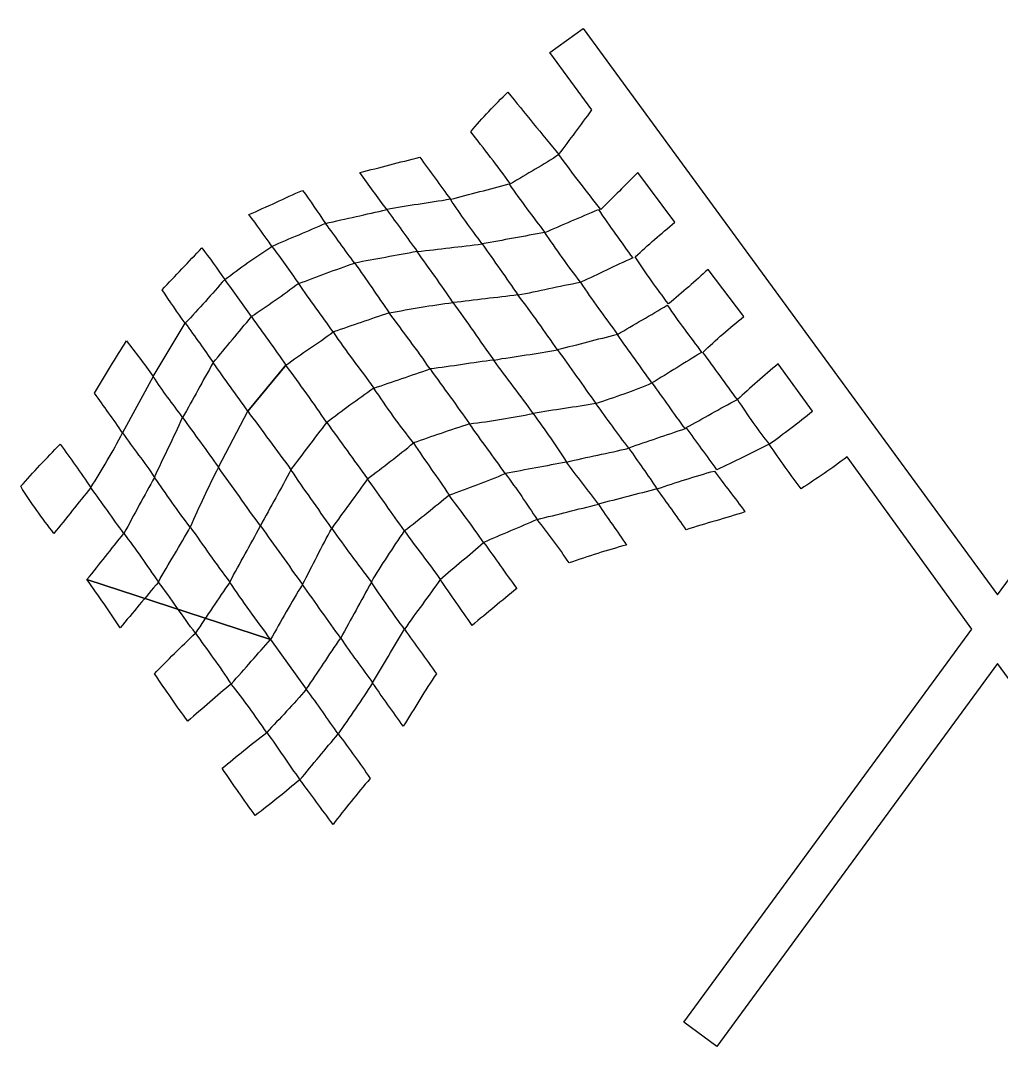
# Model space of a CAD drawing. Header units: centimetres. Extents: x -19.9 to 19.9, y -10.5 to 10.5.
# Drawn here: x -19.85 to 0, y -10.47 to 10.47 of the extents above; entities that cross this region are included whole.
import ezdxf

# ---------------------------------------------------------------- set-up
doc = ezdxf.new("R2010")
doc.units = ezdxf.units.CM
doc.header["$MEASUREMENT"] = 0
doc.layers.add('Layer 1', color=7, linetype='Continuous')

msp = doc.modelspace()

# ---------------------------------------------------------------- linework, layer by layer
at = {"layer": 'Layer 1'}
for points, knots in [([(10.71357, 8.40352), (10.48174, 8.66159), (10.22332, 8.94557), (9.96559, 9.20365), (9.96559, 9.20365), (9.62944, 8.76489), (9.26807, 8.35172), (8.93263, 7.91296), (8.93263, 7.91296), (8.70009, 8.2225), (8.49347, 8.5324), (8.26099, 8.84231), (8.26099, 8.84231), (8.26099, 8.84231), (9.11329, 10.00415), (9.11329, 10.00415), (9.11329, 10.00415), (9.11329, 10.00415), (8.46835, 10.46878), (8.46835, 10.46878), (8.46835, 10.46878), (8.46835, 10.46878), (-0.07703, -1.14889), (-0.07703, -1.14889), (-0.07703, -1.14889), (-0.07703, -1.14889), (-8.46829, 10.31366), (-8.46829, 10.31366), (-8.46829, 10.31366), (-8.46829, 10.31366), (-9.13919, 9.82344), (-9.13919, 9.82344), (-9.13919, 9.82344), (-9.13919, 9.82344), (-8.2876, 8.6616), (-8.2876, 8.6616), (-8.2876, 8.6616), (-8.5194, 8.35172), (-8.72601, 8.06772), (-8.9585, 7.75784), (-8.9585, 7.75784), (-9.29397, 8.17104), (-9.65531, 8.60977), (-9.99077, 9.02297), (-9.99077, 9.02297), (-10.24919, 8.76492), (-10.50761, 8.50648), (-10.74012, 8.2225), (-10.74012, 8.2225), (-10.4817, 7.88703), (-10.19807, 7.52569), (-9.93894, 7.1643), (-9.93894, 7.1643), (-9.60419, 7.37054), (-9.26804, 7.55125), (-8.9585, 7.75784), (-8.9585, 7.75784), (-8.67415, 7.37057), (-8.39055, 7.0092), (-8.10689, 6.64783), (-8.10689, 6.64783), (-7.84778, 6.9059), (-7.61596, 7.13842), (-7.35754, 7.39647), (-7.35754, 7.39647), (-7.35754, 7.39647), (-6.6089, 6.38976), (-6.6089, 6.38976), (-6.6089, 6.38976), (-6.89253, 6.15724), (-7.15164, 5.9251), (-7.40937, 5.69258), (-7.40937, 5.69258), (-7.20276, 5.35711), (-6.97098, 5.04723), (-6.73847, 4.73733), (-6.73847, 4.73733), (-6.45415, 4.96985), (-6.19642, 5.20202), (-5.93731, 5.43451), (-5.93731, 5.43451), (-5.93731, 5.43451), (-5.21457, 4.47926), (-5.21457, 4.47926), (-5.21457, 4.47926), (-5.49892, 4.24674), (-5.78324, 4.01457), (-6.04097, 3.75618), (-6.04097, 3.75618), (-5.80845, 3.44664), (-5.57594, 3.11083), (-5.34416, 2.8013), (-5.34416, 2.8013), (-5.70553, 2.62027), (-6.04097, 2.414), (-6.37715, 2.23297), (-6.37715, 2.23297), (-6.16985, 1.94934), (-5.96395, 1.66502), (-5.75665, 1.38138), (-5.75665, 1.38138), (-5.4219, 1.53616), (-5.06053, 1.71682), (-4.69916, 1.89753), (-4.69916, 1.89753), (-4.49186, 1.58762), (-4.25934, 1.27809), (-4.05347, 0.99408), (-4.05347, 0.99408), (-3.74393, 1.20032), (-3.43366, 1.40694), (-3.12346, 1.63945), (-3.12346, 1.63945), (-3.12346, 1.63945), (-0.59386, -1.84572), (-0.59386, -1.84572), (-0.59386, -1.84572), (-0.59386, -1.84572), (-6.42825, -9.79753), (-6.42825, -9.79753), (-6.42825, -9.79753), (-6.42825, -9.79753), (-5.75663, -10.28809), (-5.75663, -10.28809), (-5.75663, -10.28809), (-5.75663, -10.28809), (-0.077, -2.54289), (-0.077, -2.54289), (-0.077, -2.54289), (-0.077, -2.54289), (5.73148, -10.4688), (5.73148, -10.4688), (5.73148, -10.4688), (5.73148, -10.4688), (6.40238, -9.97821), (6.40238, -9.97821), (6.40238, -9.97821), (6.40238, -9.97821), (0.43841, -1.84571), (0.43841, -1.84571), (0.43841, -1.84571), (0.43841, -1.84571), (3.09824, 1.79422), (3.09824, 1.79422), (3.09824, 1.79422), (3.40778, 1.58761), (3.71731, 1.38136), (4.02759, 1.14885), (4.02759, 1.14885), (4.25942, 1.45873), (4.46669, 1.74273), (4.67256, 2.0523), (4.67256, 2.0523), (5.03393, 1.87159), (5.3953, 1.71681), (5.73145, 1.53615), (5.73145, 1.53615), (5.93732, 1.8201), (6.14465, 2.1041), (6.35052, 2.38808), (6.35052, 2.38808), (6.01577, 2.59467), (5.67962, 2.77535), (5.34418, 2.98194), (5.34418, 2.98194), (5.55079, 3.29148), (5.78328, 3.60138), (6.01577, 3.93719), (6.01577, 3.93719), (5.75666, 4.16934), (5.473, 4.42741), (5.21464, 4.65993), (5.21464, 4.65993), (5.21464, 4.65993), (5.91216, 5.61518), (5.91216, 5.61518), (5.91216, 5.61518), (6.16986, 5.38266), (6.45419, 5.12459), (6.71192, 4.8921), (6.71192, 4.8921), (6.94441, 5.20198), (7.17695, 5.53779), (7.40944, 5.84735), (7.40944, 5.84735), (7.12512, 6.07987), (6.86741, 6.31236), (6.58304, 6.54453), (6.58304, 6.54453), (6.58304, 6.54453), (7.33239, 7.55124), (7.33239, 7.55124), (7.33239, 7.55124), (7.59009, 7.31907), (7.8478, 7.06102), (8.08037, 6.8026), (8.08037, 6.8026), (8.36469, 7.18987), (8.64901, 7.55124), (8.93267, 7.91295), (8.93267, 7.91295), (9.26811, 7.73227), (9.57764, 7.52568), (9.9138, 7.345), (9.9138, 7.345), (10.1715, 7.70637), (10.45582, 8.04181), (10.71357, 8.40352)], [0, 0, 0, 0, 0.01886792, 0.01886792, 0.01886792, 0.01886792, 0.03773585, 0.03773585, 0.03773585, 0.03773585, 0.05660377, 0.05660377, 0.05660377, 0.05660377, 0.0754717, 0.0754717, 0.0754717, 0.0754717, 0.09433962, 0.09433962, 0.09433962, 0.09433962, 0.11320755, 0.11320755, 0.11320755, 0.11320755, 0.13207547, 0.13207547, 0.13207547, 0.13207547, 0.1509434, 0.1509434, 0.1509434, 0.1509434, 0.16981132, 0.16981132, 0.16981132, 0.16981132, 0.18867925, 0.18867925, 0.18867925, 0.18867925, 0.20754717, 0.20754717, 0.20754717, 0.20754717, 0.22641509, 0.22641509, 0.22641509, 0.22641509, 0.24528302, 0.24528302, 0.24528302, 0.24528302, 0.26415094, 0.26415094, 0.26415094, 0.26415094, 0.28301887, 0.28301887, 0.28301887, 0.28301887, 0.30188679, 0.30188679, 0.30188679, 0.30188679, 0.32075472, 0.32075472, 0.32075472, 0.32075472, 0.33962264, 0.33962264, 0.33962264, 0.33962264, 0.35849057, 0.35849057, 0.35849057, 0.35849057, 0.37735849, 0.37735849, 0.37735849, 0.37735849, 0.39622642, 0.39622642, 0.39622642, 0.39622642, 0.41509434, 0.41509434, 0.41509434, 0.41509434, 0.43396226, 0.43396226, 0.43396226, 0.43396226, 0.45283019, 0.45283019, 0.45283019, 0.45283019, 0.47169811, 0.47169811, 0.47169811, 0.47169811, 0.49056604, 0.49056604, 0.49056604, 0.49056604, 0.50943396, 0.50943396, 0.50943396, 0.50943396, 0.52830189, 0.52830189, 0.52830189, 0.52830189, 0.54716981, 0.54716981, 0.54716981, 0.54716981, 0.56603774, 0.56603774, 0.56603774, 0.56603774, 0.58490566, 0.58490566, 0.58490566, 0.58490566, 0.60377358, 0.60377358, 0.60377358, 0.60377358, 0.62264151, 0.62264151, 0.62264151, 0.62264151, 0.64150943, 0.64150943, 0.64150943, 0.64150943, 0.66037736, 0.66037736, 0.66037736, 0.66037736, 0.67924528, 0.67924528, 0.67924528, 0.67924528, 0.69811321, 0.69811321, 0.69811321, 0.69811321, 0.71698113, 0.71698113, 0.71698113, 0.71698113, 0.73584906, 0.73584906, 0.73584906, 0.73584906, 0.75471698, 0.75471698, 0.75471698, 0.75471698, 0.77358491, 0.77358491, 0.77358491, 0.77358491, 0.79245283, 0.79245283, 0.79245283, 0.79245283, 0.81132075, 0.81132075, 0.81132075, 0.81132075, 0.83018868, 0.83018868, 0.83018868, 0.83018868, 0.8490566, 0.8490566, 0.8490566, 0.8490566, 0.86792453, 0.86792453, 0.86792453, 0.86792453, 0.88679245, 0.88679245, 0.88679245, 0.88679245, 0.90566038, 0.90566038, 0.90566038, 0.90566038, 0.9245283, 0.9245283, 0.9245283, 0.9245283, 0.94339623, 0.94339623, 0.94339623, 0.94339623, 0.96226415, 0.96226415, 0.96226415, 0.96226415, 1, 1, 1, 1]), ([(-8.15807, 0.68423), (-7.77077, 0.7875), (-7.3576, 0.89082), (-6.97102, 0.99411), (-6.97102, 0.99411), (-6.76372, 0.71013), (-6.58303, 0.45171), (-6.37714, 0.16774), (-6.37714, 0.16774), (-5.98915, 0.29696), (-5.57596, 0.40023), (-5.1894, 0.52911), (-5.1894, 0.52911), (-5.3953, 0.81306), (-5.60257, 1.07151), (-5.80847, 1.35546), (-5.80847, 1.35546), (-6.19646, 1.25219), (-6.58301, 1.12297), (-6.971, 0.99412), (-6.971, 0.99412), (-7.15168, 1.2781), (-7.35756, 1.53617), (-7.53824, 1.82015), (-7.53824, 1.82015), (-7.17687, 1.94937), (-6.7896, 2.07822), (-6.4023, 2.20745), (-6.4023, 2.20745), (-6.63482, 2.51733), (-6.8414, 2.82689), (-7.0732, 3.13677), (-7.0732, 3.13677), (-6.73845, 3.34338), (-6.4023, 3.54997), (-6.06683, 3.75621), (-6.06683, 3.75621), (-6.29935, 4.06609), (-6.53115, 4.376), (-6.76364, 4.71146), (-6.76364, 4.71146), (-7.09979, 4.50522), (-7.43526, 4.32419), (-7.7707, 4.11792), (-7.7707, 4.11792), (-8.02843, 4.47929), (-8.28754, 4.81473), (-8.51934, 5.17647), (-8.51934, 5.17647), (-8.15797, 5.33125), (-7.82253, 5.51194), (-7.46114, 5.66669), (-7.46114, 5.66669), (-7.69366, 5.97657), (-7.92617, 6.31238), (-8.15797, 6.64784), (-8.15797, 6.64784), (-8.51934, 6.49306), (-8.88071, 6.33796), (-9.24276, 6.18318), (-9.24276, 6.18318), (-9.01024, 5.84737), (-8.77775, 5.51191), (-8.51934, 5.17647), (-8.51934, 5.17647), (-8.95844, 5.09874), (-9.37164, 4.99544), (-9.78484, 4.91805), (-9.78484, 4.91805), (-10.01664, 5.25386), (-10.27506, 5.61523), (-10.50758, 5.95067), (-10.50758, 5.95067), (-10.09438, 6.0284), (-9.65528, 6.1058), (-9.24279, 6.18319), (-9.24279, 6.18319), (-9.47459, 6.49307), (-9.73301, 6.82854), (-9.96553, 7.16434), (-9.96553, 7.16434), (-10.35211, 7.06105), (-10.76531, 6.95775), (-11.1533, 6.85446), (-11.1533, 6.85446), (-11.3592, 7.13844), (-11.56579, 7.42241), (-11.77237, 7.70642), (-11.77237, 7.70642), (-12.18557, 7.60313), (-12.57284, 7.49981), (-12.98533, 7.39651), (-12.98533, 7.39651), (-12.80465, 7.13846), (-12.62396, 6.90595), (-12.44328, 6.64787), (-12.44328, 6.64787), (-12.85648, 6.54458), (-13.26965, 6.46719), (-13.68285, 6.36389), (-13.68285, 6.36389), (-13.83763, 6.59641), (-13.99239, 6.82858), (-14.14786, 7.03516), (-14.14786, 7.03516), (-14.50923, 6.88038), (-14.8706, 6.69935), (-15.23196, 6.54457), (-15.23196, 6.54457), (-15.07649, 6.33798), (-14.92242, 6.13137), (-14.76695, 5.89922), (-14.76695, 5.89922), (-15.1031, 5.69263), (-15.41264, 5.46012), (-15.7222, 5.22795), (-15.7222, 5.22795), (-15.54152, 4.99543), (-15.36083, 4.73736), (-15.18015, 4.47931), (-15.18015, 4.47931), (-14.87061, 4.6859), (-14.53446, 4.91807), (-14.2249, 5.15056), (-14.2249, 5.15056), (-13.99238, 4.81475), (-13.75989, 4.50521), (-13.52738, 4.16941), (-13.52738, 4.16941), (-13.83763, 3.93726), (-14.17307, 3.73065), (-14.48263, 3.49816), (-14.48263, 3.49816), (-14.48263, 3.49816), (-14.48263, 3.49816), (-14.48263, 3.49816), (-14.48263, 3.49816), (-14.48263, 3.49816), (-14.48263, 3.49816), (-14.48263, 3.49816), (-14.48263, 3.49816), (-14.48263, 3.49816), (-14.48263, 3.49816), (-14.48263, 3.49816), (-14.48263, 3.49816), (-14.199, 3.11089), (-13.91536, 2.72359), (-13.65694, 2.33632), (-13.65694, 2.33632), (-13.88946, 2.02678), (-14.14787, 1.69097), (-14.38039, 1.38144), (-14.38039, 1.38144), (-14.12128, 0.99414), (-13.83762, 0.60687), (-13.55402, 0.19367), (-13.55402, 0.19367), (-13.3215, 0.52914), (-13.06309, 0.86492), (-12.83128, 1.20038), (-12.83128, 1.20038), (-13.11491, 1.58768), (-13.37333, 1.94939), (-13.65697, 2.33632), (-13.65697, 2.33632), (-13.34672, 2.56884), (-13.03718, 2.80135), (-12.70172, 3.0335), (-12.70172, 3.0335), (-12.4433, 2.6462), (-12.1856, 2.28486), (-11.90125, 1.92347), (-11.90125, 1.92347), (-12.21079, 1.66505), (-12.52104, 1.43291), (-12.83129, 1.20039), (-12.83129, 1.20039), (-12.57287, 0.83905), (-12.34036, 0.50356), (-12.08194, 0.14222), (-12.08194, 0.14222), (-11.7724, 0.37437), (-11.46287, 0.63244), (-11.17852, 0.86493), (-11.17852, 0.86493), (-11.41104, 1.2263), (-11.66874, 1.56211), (-11.90126, 1.92348), (-11.90126, 1.92348), (-11.53989, 2.05236), (-11.15331, 2.18155), (-10.76532, 2.31078), (-10.76532, 2.31078), (-10.5328, 1.97497), (-10.2751, 1.63953), (-10.04258, 1.3037), (-10.04258, 1.3037), (-10.40395, 1.14892), (-10.79122, 1.01972), (-11.17852, 0.86494), (-11.17852, 0.86494), (-10.946, 0.55503), (-10.71351, 0.24515), (-10.48171, -0.09031), (-10.48171, -0.09031), (-10.76534, -0.34838), (-11.07488, -0.58087), (-11.35923, -0.83895), (-11.35923, -0.83895), (-11.15333, -1.14886), (-10.92082, -1.45874), (-10.71354, -1.76827), (-10.71354, -1.76827), (-10.404, -1.51022), (-10.11966, -1.27771), (-9.81012, -1.01963), (-9.81012, -1.01963), (-10.04264, -0.70975), (-10.24922, -0.40021), (-10.48174, -0.09031), (-10.48174, -0.09031), (-10.11966, 0.06447), (-9.75832, 0.2196), (-9.39695, 0.37438), (-9.39695, 0.37438), (-9.16443, 0.0904), (-8.95856, -0.1936), (-8.75195, -0.50351), (-8.75195, -0.50351), (-8.36468, -0.37426), (-7.97741, -0.24506), (-7.59011, -0.14177), (-7.59011, -0.14177), (-7.77077, 0.14217), (-7.97739, 0.40022), (-8.15807, 0.68423)], [0, 0, 0, 0, 0.01666667, 0.01666667, 0.01666667, 0.01666667, 0.03333333, 0.03333333, 0.03333333, 0.03333333, 0.05, 0.05, 0.05, 0.05, 0.06666667, 0.06666667, 0.06666667, 0.06666667, 0.08333333, 0.08333333, 0.08333333, 0.08333333, 0.1, 0.1, 0.1, 0.1, 0.11666667, 0.11666667, 0.11666667, 0.11666667, 0.13333333, 0.13333333, 0.13333333, 0.13333333, 0.15, 0.15, 0.15, 0.15, 0.16666667, 0.16666667, 0.16666667, 0.16666667, 0.18333333, 0.18333333, 0.18333333, 0.18333333, 0.2, 0.2, 0.2, 0.2, 0.21666667, 0.21666667, 0.21666667, 0.21666667, 0.23333333, 0.23333333, 0.23333333, 0.23333333, 0.25, 0.25, 0.25, 0.25, 0.26666667, 0.26666667, 0.26666667, 0.26666667, 0.28333333, 0.28333333, 0.28333333, 0.28333333, 0.3, 0.3, 0.3, 0.3, 0.31666667, 0.31666667, 0.31666667, 0.31666667, 0.33333333, 0.33333333, 0.33333333, 0.33333333, 0.35, 0.35, 0.35, 0.35, 0.36666667, 0.36666667, 0.36666667, 0.36666667, 0.38333333, 0.38333333, 0.38333333, 0.38333333, 0.4, 0.4, 0.4, 0.4, 0.41666667, 0.41666667, 0.41666667, 0.41666667, 0.43333333, 0.43333333, 0.43333333, 0.43333333, 0.45, 0.45, 0.45, 0.45, 0.46666667, 0.46666667, 0.46666667, 0.46666667, 0.48333333, 0.48333333, 0.48333333, 0.48333333, 0.5, 0.5, 0.5, 0.5, 0.51666667, 0.51666667, 0.51666667, 0.51666667, 0.53333333, 0.53333333, 0.53333333, 0.53333333, 0.55, 0.55, 0.55, 0.55, 0.56666667, 0.56666667, 0.56666667, 0.56666667, 0.58333333, 0.58333333, 0.58333333, 0.58333333, 0.6, 0.6, 0.6, 0.6, 0.61666667, 0.61666667, 0.61666667, 0.61666667, 0.63333333, 0.63333333, 0.63333333, 0.63333333, 0.65, 0.65, 0.65, 0.65, 0.66666667, 0.66666667, 0.66666667, 0.66666667, 0.68333333, 0.68333333, 0.68333333, 0.68333333, 0.7, 0.7, 0.7, 0.7, 0.71666667, 0.71666667, 0.71666667, 0.71666667, 0.73333333, 0.73333333, 0.73333333, 0.73333333, 0.75, 0.75, 0.75, 0.75, 0.76666667, 0.76666667, 0.76666667, 0.76666667, 0.78333333, 0.78333333, 0.78333333, 0.78333333, 0.8, 0.8, 0.8, 0.8, 0.81666667, 0.81666667, 0.81666667, 0.81666667, 0.83333333, 0.83333333, 0.83333333, 0.83333333, 0.85, 0.85, 0.85, 0.85, 0.86666667, 0.86666667, 0.86666667, 0.86666667, 0.88333333, 0.88333333, 0.88333333, 0.88333333, 0.9, 0.9, 0.9, 0.9, 0.91666667, 0.91666667, 0.91666667, 0.91666667, 0.93333333, 0.93333333, 0.93333333, 0.93333333, 0.95, 0.95, 0.95, 0.95, 0.96666667, 0.96666667, 0.96666667, 0.96666667, 1, 1, 1, 1]), ([(-11.56582, 3.42073), (-11.95312, 3.29151), (-12.31446, 3.16266), (-12.70176, 3.03346), (-12.70176, 3.03346), (-12.98539, 3.42073), (-13.26971, 3.7821), (-13.52745, 4.16937), (-13.52745, 4.16937), (-13.14087, 4.29859), (-12.7795, 4.42744), (-12.39151, 4.55667), (-12.39151, 4.55667), (-12.62403, 4.89214), (-12.85652, 5.22792), (-13.08903, 5.56338), (-13.08903, 5.56338), (-12.67583, 5.64111), (-12.26266, 5.71851), (-11.82424, 5.7959), (-11.82424, 5.7959), (-12.03014, 6.07988), (-12.23744, 6.36385), (-12.44331, 6.64786), (-12.44331, 6.64786), (-12.03014, 6.72525), (-11.59172, 6.77706), (-11.15333, 6.85445), (-11.15333, 6.85445), (-10.94603, 6.54457), (-10.74013, 6.26059), (-10.50764, 5.95069), (-10.50764, 5.95069), (-10.94603, 5.89923), (-11.38516, 5.8474), (-11.82423, 5.79591), (-11.82423, 5.79591), (-11.59171, 5.4601), (-11.33401, 5.12466), (-11.10149, 4.76329), (-11.10149, 4.76329), (-11.5399, 4.71148), (-11.9531, 4.63409), (-12.39149, 4.5567), (-12.39149, 4.5567), (-12.10788, 4.16937), (-11.82424, 3.808), (-11.56582, 3.42073)], [0, 0, 0, 0, 0.07692308, 0.07692308, 0.07692308, 0.07692308, 0.15384615, 0.15384615, 0.15384615, 0.15384615, 0.23076923, 0.23076923, 0.23076923, 0.23076923, 0.30769231, 0.30769231, 0.30769231, 0.30769231, 0.38461538, 0.38461538, 0.38461538, 0.38461538, 0.46153846, 0.46153846, 0.46153846, 0.46153846, 0.53846154, 0.53846154, 0.53846154, 0.53846154, 0.61538462, 0.61538462, 0.61538462, 0.61538462, 0.69230769, 0.69230769, 0.69230769, 0.69230769, 0.76923077, 0.76923077, 0.76923077, 0.76923077, 0.84615385, 0.84615385, 0.84615385, 0.84615385, 1, 1, 1, 1]), ([(-13.08903, 5.56338), (-13.4763, 5.43453), (-13.86357, 5.2794), (-14.22494, 5.15052), (-14.22494, 5.15052), (-14.40562, 5.40859), (-14.58631, 5.66667), (-14.76699, 5.89916), (-14.76699, 5.89916), (-14.40562, 6.05394), (-14.04425, 6.20904), (-13.68289, 6.36382), (-13.68289, 6.36382), (-13.4763, 6.10578), (-13.29562, 5.8218), (-13.08903, 5.56338)], [0, 0, 0, 0, 0.2, 0.2, 0.2, 0.2, 0.4, 0.4, 0.4, 0.4, 0.6, 0.6, 0.6, 0.6, 1, 1, 1, 1]), ([(-14.48267, 3.49812), (-14.71519, 3.83393), (-14.94768, 4.14347), (-15.18019, 4.47927), (-15.18019, 4.47927), (-15.43789, 4.16936), (-15.69703, 3.85948), (-15.95473, 3.54992), (-15.95473, 3.54992), (-16.13541, 3.80799), (-16.3161, 4.06607), (-16.52268, 4.35005), (-16.52268, 4.35005), (-16.23905, 4.63403), (-15.98063, 4.94393), (-15.72221, 5.22791), (-15.72221, 5.22791), (-15.87768, 5.46006), (-16.03175, 5.66667), (-16.18722, 5.87326), (-16.18722, 5.87326), (-16.44495, 5.58928), (-16.72927, 5.30531), (-16.987, 5.02133), (-16.987, 5.02133), (-16.83293, 4.78918), (-16.67746, 4.55667), (-16.52268, 4.35006), (-16.52268, 4.35006), (-16.72927, 3.98869), (-16.96178, 3.62732), (-17.16768, 3.26596), (-17.16768, 3.26596), (-16.987, 2.98198), (-16.7811, 2.72356), (-16.5738, 2.43959), (-16.5738, 2.43959), (-16.3679, 2.8013), (-16.16131, 3.18823), (-15.95473, 3.54994), (-15.95473, 3.54994), (-15.72221, 3.21413), (-15.48972, 2.90425), (-15.25721, 2.56879), (-15.25721, 2.56879), (-15.25721, 2.56879), (-14.48267, 3.49812), (-14.48267, 3.49812)], [0, 0, 0, 0, 0.07692308, 0.07692308, 0.07692308, 0.07692308, 0.15384615, 0.15384615, 0.15384615, 0.15384615, 0.23076923, 0.23076923, 0.23076923, 0.23076923, 0.30769231, 0.30769231, 0.30769231, 0.30769231, 0.38461538, 0.38461538, 0.38461538, 0.38461538, 0.46153846, 0.46153846, 0.46153846, 0.46153846, 0.53846154, 0.53846154, 0.53846154, 0.53846154, 0.61538462, 0.61538462, 0.61538462, 0.61538462, 0.69230769, 0.69230769, 0.69230769, 0.69230769, 0.76923077, 0.76923077, 0.76923077, 0.76923077, 0.84615385, 0.84615385, 0.84615385, 0.84615385, 1, 1, 1, 1]), ([(-7.77077, 4.11791), (-7.53825, 3.7821), (-7.30576, 3.47222), (-7.07325, 3.13676), (-7.07325, 3.13676), (-7.43533, 2.98198), (-7.8226, 2.85278), (-8.20987, 2.72356), (-8.20987, 2.72356), (-8.46829, 3.08527), (-8.72602, 3.44667), (-8.98372, 3.80801), (-8.98372, 3.80801), (-9.39692, 3.73062), (-9.83602, 3.67881), (-10.27512, 3.60142), (-10.27512, 3.60142), (-10.55947, 3.98869), (-10.81717, 4.37596), (-11.10149, 4.76326), (-11.10149, 4.76326), (-10.66239, 4.81472), (-10.22328, 4.86655), (-9.7849, 4.91804), (-9.7849, 4.91804), (-9.50055, 4.55667), (-9.24285, 4.1694), (-8.98372, 3.80803), (-8.98372, 3.80803), (-8.57124, 3.91132), (-8.18397, 4.01459), (-7.77077, 4.11791)], [0, 0, 0, 0, 0.11111111, 0.11111111, 0.11111111, 0.11111111, 0.22222222, 0.22222222, 0.22222222, 0.22222222, 0.33333333, 0.33333333, 0.33333333, 0.33333333, 0.44444444, 0.44444444, 0.44444444, 0.44444444, 0.55555556, 0.55555556, 0.55555556, 0.55555556, 0.66666667, 0.66666667, 0.66666667, 0.66666667, 0.77777778, 0.77777778, 0.77777778, 0.77777778, 1, 1, 1, 1]), ([(-19.85276, 1.04559), (-19.64686, 0.71012), (-19.41435, 0.40022), (-19.18186, 0.09034), (-19.18186, 0.09034), (-18.92413, 0.40022), (-18.69164, 0.71013), (-18.43322, 1.01966), (-18.43322, 1.01966), (-18.2007, 0.71012), (-17.99412, 0.40022), (-17.76163, 0.09034), (-17.76163, 0.09034), (-17.55573, 0.47764), (-17.34843, 0.86488), (-17.14253, 1.22628), (-17.14253, 1.22628), (-16.91001, 0.89081), (-16.67752, 0.55501), (-16.41979, 0.21957), (-16.41979, 0.21957), (-16.23911, 0.63243), (-16.05842, 1.01967), (-15.85112, 1.43287), (-15.85112, 1.43287), (-16.08364, 1.76831), (-16.34205, 2.10412), (-16.57386, 2.43958), (-16.57386, 2.43958), (-16.75454, 2.02672), (-16.96185, 1.63948), (-17.14253, 1.22628), (-17.14253, 1.22628), (-17.34843, 1.53619), (-17.58094, 1.82014), (-17.78822, 2.13004), (-17.78822, 2.13004), (-17.78822, 2.13004), (-17.16775, 3.26598), (-17.16775, 3.26598), (-17.16775, 3.26598), (-17.34843, 3.52405), (-17.52912, 3.7562), (-17.7098, 3.98872), (-17.7098, 3.98872), (-17.9171, 3.65325), (-18.14962, 3.29154), (-18.35549, 2.93017), (-18.35549, 2.93017), (-18.17481, 2.6721), (-17.96891, 2.38812), (-17.78822, 2.13004), (-17.78822, 2.13004), (-17.99412, 1.74277), (-18.20071, 1.3814), (-18.43322, 1.01966), (-18.43322, 1.01966), (-18.63983, 1.32957), (-18.84571, 1.61352), (-19.05301, 1.89755), (-19.05301, 1.89755), (-19.33661, 1.61352), (-19.59503, 1.32957), (-19.85276, 1.04559)], [0, 0, 0, 0, 0.05882353, 0.05882353, 0.05882353, 0.05882353, 0.11764706, 0.11764706, 0.11764706, 0.11764706, 0.17647059, 0.17647059, 0.17647059, 0.17647059, 0.23529412, 0.23529412, 0.23529412, 0.23529412, 0.29411765, 0.29411765, 0.29411765, 0.29411765, 0.35294118, 0.35294118, 0.35294118, 0.35294118, 0.41176471, 0.41176471, 0.41176471, 0.41176471, 0.47058824, 0.47058824, 0.47058824, 0.47058824, 0.52941176, 0.52941176, 0.52941176, 0.52941176, 0.58823529, 0.58823529, 0.58823529, 0.58823529, 0.64705882, 0.64705882, 0.64705882, 0.64705882, 0.70588235, 0.70588235, 0.70588235, 0.70588235, 0.76470588, 0.76470588, 0.76470588, 0.76470588, 0.82352941, 0.82352941, 0.82352941, 0.82352941, 0.88235294, 0.88235294, 0.88235294, 0.88235294, 1, 1, 1, 1]), ([(-7.53826, 1.82013), (-7.95146, 1.71684), (-8.39056, 1.63947), (-8.80305, 1.53618), (-8.80305, 1.53618), (-9.01035, 1.87162), (-9.24287, 2.18153), (-9.47467, 2.51731), (-9.47467, 2.51731), (-9.91377, 2.43958), (-10.32697, 2.36221), (-10.76536, 2.31072), (-10.76536, 2.31072), (-11.02378, 2.67209), (-11.2822, 3.03346), (-11.56583, 3.42073), (-11.56583, 3.42073), (-11.12673, 3.47219), (-10.68831, 3.54993), (-10.27514, 3.60141), (-10.27514, 3.60141), (-10.01672, 3.24004), (-9.73309, 2.87867), (-9.47467, 2.51728), (-9.47467, 2.51728), (-9.06218, 2.59467), (-8.62239, 2.64616), (-8.20988, 2.72352), (-8.20988, 2.72352), (-7.97739, 2.41399), (-7.77077, 2.10411), (-7.53826, 1.82013)], [0, 0, 0, 0, 0.11111111, 0.11111111, 0.11111111, 0.11111111, 0.22222222, 0.22222222, 0.22222222, 0.22222222, 0.33333333, 0.33333333, 0.33333333, 0.33333333, 0.44444444, 0.44444444, 0.44444444, 0.44444444, 0.55555556, 0.55555556, 0.55555556, 0.55555556, 0.66666667, 0.66666667, 0.66666667, 0.66666667, 0.77777778, 0.77777778, 0.77777778, 0.77777778, 1, 1, 1, 1]), ([(-15.25724, 2.56877), (-15.25724, 2.56877), (-15.8511, 1.43286), (-15.8511, 1.43286), (-15.8511, 1.43286), (-15.56747, 1.04556), (-15.28383, 0.63239), (-14.99951, 0.24509), (-14.99951, 0.24509), (-14.7929, 0.63239), (-14.58631, 0.9941), (-14.38044, 1.38137), (-14.38044, 1.38137), (-14.66407, 1.7683), (-14.9736, 2.1815), (-15.25724, 2.56877), (-15.25724, 2.56877), (-14.99951, 2.87868), (-14.74181, 3.18821), (-14.48267, 3.49812), (-14.48267, 3.49812), (-14.48267, 3.49812), (-15.25724, 2.56877), (-15.25724, 2.56877)], [0, 0, 0, 0, 0.14285714, 0.14285714, 0.14285714, 0.14285714, 0.28571429, 0.28571429, 0.28571429, 0.28571429, 0.42857143, 0.42857143, 0.42857143, 0.42857143, 0.57142857, 0.57142857, 0.57142857, 0.57142857, 0.71428571, 0.71428571, 0.71428571, 0.71428571, 1, 1, 1, 1]), ([(-5.34417, 2.80132), (-5.08575, 3.03347), (-4.8014, 3.29154), (-4.5178, 3.52406), (-4.5178, 3.52406), (-4.5178, 3.52406), (-3.82097, 2.56881), (-3.82097, 2.56881), (-3.82097, 2.56881), (-4.10534, 2.33629), (-4.41488, 2.10415), (-4.6992, 1.89756), (-4.6992, 1.89756), (-4.93097, 2.1815), (-5.13756, 2.49141), (-5.34417, 2.80132)], [0, 0, 0, 0, 0.2, 0.2, 0.2, 0.2, 0.4, 0.4, 0.4, 0.4, 0.6, 0.6, 0.6, 0.6, 1, 1, 1, 1]), ([(-8.80305, 1.53618), (-8.59715, 1.2522), (-8.36466, 0.9682), (-8.15808, 0.68425), (-8.15808, 0.68425), (-8.57128, 0.58096), (-8.98377, 0.47764), (-9.39694, 0.37434), (-9.39694, 0.37434), (-9.60424, 0.68425), (-9.81014, 0.99413), (-10.04263, 1.30366), (-10.04263, 1.30366), (-9.62942, 1.3814), (-9.21624, 1.45877), (-8.80305, 1.53618)], [0, 0, 0, 0, 0.2, 0.2, 0.2, 0.2, 0.4, 0.4, 0.4, 0.4, 0.6, 0.6, 0.6, 0.6, 1, 1, 1, 1]), ([(-14.79292, -2.05228), (-14.58633, -1.69091), (-14.38043, -1.30364), (-14.14792, -0.94227), (-14.14792, -0.94227), (-14.43155, -0.555), (-14.71519, -0.1418), (-14.99953, 0.24513), (-14.99953, 0.24513), (-15.20612, -0.1418), (-15.41273, -0.50354), (-15.6186, -0.89081), (-15.6186, -0.89081), (-15.90295, -0.52907), (-16.16134, -0.1418), (-16.41976, 0.21957), (-16.41976, 0.21957), (-16.62566, -0.1418), (-16.85817, -0.52907), (-17.06476, -0.89081), (-17.06476, -0.89081), (-17.29728, -0.55503), (-17.52908, -0.21954), (-17.76159, 0.09034), (-17.76159, 0.09034), (-18.02001, -0.21954), (-18.25252, -0.52908), (-18.51092, -0.83898), (-18.51092, -0.83898), (-18.51092, -0.83898), (-14.79292, -2.05228), (-14.79292, -2.05228)], [0, 0, 0, 0, 0.11111111, 0.11111111, 0.11111111, 0.11111111, 0.22222222, 0.22222222, 0.22222222, 0.22222222, 0.33333333, 0.33333333, 0.33333333, 0.33333333, 0.44444444, 0.44444444, 0.44444444, 0.44444444, 0.55555556, 0.55555556, 0.55555556, 0.55555556, 0.66666667, 0.66666667, 0.66666667, 0.66666667, 0.77777778, 0.77777778, 0.77777778, 0.77777778, 1, 1, 1, 1]), ([(-18.51093, -0.83898), (-18.27841, -1.17479), (-18.04592, -1.48435), (-17.83934, -1.82013), (-17.83934, -1.82013), (-17.58092, -1.51025), (-17.32319, -1.20034), (-17.06477, -0.89081), (-17.06477, -0.89081), (-16.80635, -1.22628), (-16.57384, -1.58764), (-16.31613, -1.92343), (-16.31613, -1.92343), (-16.08361, -1.58765), (-15.8511, -1.22625), (-15.61861, -0.89081), (-15.61861, -0.89081), (-15.36088, -1.27774), (-15.07656, -1.66503), (-14.79292, -2.05228), (-14.79292, -2.05228), (-15.05134, -2.33626), (-15.30907, -2.64614), (-15.59339, -2.95604), (-15.59339, -2.95604), (-15.33497, -3.26595), (-15.10317, -3.60141), (-14.87065, -3.93682), (-14.87065, -3.93682), (-14.61223, -3.65287), (-14.3286, -3.36887), (-14.07018, -3.05933), (-14.07018, -3.05933), (-13.83766, -3.36887), (-13.63108, -3.67877), (-13.42521, -3.96275), (-13.42521, -3.96275), (-13.19269, -3.62728), (-12.96018, -3.2915), (-12.72769, -2.93013), (-12.72769, -2.93013), (-12.5211, -3.24004), (-12.31449, -3.52401), (-12.1079, -3.80799), (-12.1079, -3.80799), (-11.8761, -3.44665), (-11.6688, -3.08491), (-11.437, -2.74944), (-11.437, -2.74944), (-11.64361, -2.43956), (-11.8761, -2.15558), (-12.082, -1.84568), (-12.082, -1.84568), (-11.84948, -1.51024), (-11.59178, -1.1748), (-11.35926, -0.83897), (-11.35926, -0.83897), (-11.59178, -0.50353), (-11.84948, -0.19362), (-12.082, 0.14218), (-12.082, 0.14218), (-12.31452, -0.19363), (-12.54701, -0.55502), (-12.75362, -0.89081), (-12.75362, -0.89081), (-13.03725, -0.52907), (-13.29567, -0.16773), (-13.55409, 0.19364), (-13.55409, 0.19364), (-13.75999, -0.16773), (-13.94067, -0.55503), (-14.14795, -0.9423), (-14.14795, -0.9423), (-13.88953, -1.30367), (-13.63111, -1.66504), (-13.37341, -2.02675), (-13.37341, -2.02675), (-13.60593, -2.36222), (-13.83773, -2.72356), (-14.07022, -3.05937), (-14.07022, -3.05937), (-14.07022, -3.05937), (-14.79296, -2.05229), (-14.79296, -2.05229), (-14.79296, -2.05229), (-14.79296, -2.05229), (-18.51093, -0.83898), (-18.51093, -0.83898)], [0, 0, 0, 0, 0.04347826, 0.04347826, 0.04347826, 0.04347826, 0.08695652, 0.08695652, 0.08695652, 0.08695652, 0.13043478, 0.13043478, 0.13043478, 0.13043478, 0.17391304, 0.17391304, 0.17391304, 0.17391304, 0.2173913, 0.2173913, 0.2173913, 0.2173913, 0.26086957, 0.26086957, 0.26086957, 0.26086957, 0.30434783, 0.30434783, 0.30434783, 0.30434783, 0.34782609, 0.34782609, 0.34782609, 0.34782609, 0.39130435, 0.39130435, 0.39130435, 0.39130435, 0.43478261, 0.43478261, 0.43478261, 0.43478261, 0.47826087, 0.47826087, 0.47826087, 0.47826087, 0.52173913, 0.52173913, 0.52173913, 0.52173913, 0.56521739, 0.56521739, 0.56521739, 0.56521739, 0.60869565, 0.60869565, 0.60869565, 0.60869565, 0.65217391, 0.65217391, 0.65217391, 0.65217391, 0.69565217, 0.69565217, 0.69565217, 0.69565217, 0.73913043, 0.73913043, 0.73913043, 0.73913043, 0.7826087, 0.7826087, 0.7826087, 0.7826087, 0.82608696, 0.82608696, 0.82608696, 0.82608696, 0.86956522, 0.86956522, 0.86956522, 0.86956522, 0.91304348, 0.91304348, 0.91304348, 0.91304348, 1, 1, 1, 1]), ([(-12.72766, -2.93014), (-12.93425, -2.64616), (-13.16605, -2.33628), (-13.37335, -2.02672), (-13.37335, -2.02672), (-13.16605, -1.63942), (-12.96015, -1.27771), (-12.75356, -0.89078), (-12.75356, -0.89078), (-12.54695, -1.20032), (-12.31446, -1.53613), (-12.08194, -1.84566), (-12.08194, -1.84566), (-12.28927, -2.20743), (-12.52108, -2.56877), (-12.72766, -2.93014)], [0, 0, 0, 0, 0.2, 0.2, 0.2, 0.2, 0.4, 0.4, 0.4, 0.4, 0.6, 0.6, 0.6, 0.6, 1, 1, 1, 1]), ([(-17.1425, -2.74946), (-16.90998, -3.08493), (-16.7034, -3.39483), (-16.47091, -3.70471), (-16.47091, -3.70471), (-16.16135, -3.44666), (-15.87774, -3.18822), (-15.59339, -2.95607), (-15.59339, -2.95607), (-15.82591, -2.5947), (-16.08361, -2.25889), (-16.31613, -1.92345), (-16.31613, -1.92345), (-16.60045, -2.20743), (-16.88408, -2.46548), (-17.1425, -2.74946)], [0, 0, 0, 0, 0.2, 0.2, 0.2, 0.2, 0.4, 0.4, 0.4, 0.4, 0.6, 0.6, 0.6, 0.6, 1, 1, 1, 1]), ([(-13.52745, -5.79587), (-13.29565, -5.48599), (-13.03723, -5.17608), (-12.7795, -4.86655), (-12.7795, -4.86655), (-12.9854, -4.55667), (-13.1927, -4.27269), (-13.42522, -3.96279), (-13.42522, -3.96279), (-13.68292, -4.2727), (-13.94065, -4.58258), (-14.19907, -4.89211), (-14.19907, -4.89211), (-14.43159, -4.58257), (-14.63817, -4.24676), (-14.87069, -3.93686), (-14.87069, -3.93686), (-15.18023, -4.16938), (-15.48976, -4.42745), (-15.77411, -4.65997), (-15.77411, -4.65997), (-15.54159, -4.99541), (-15.33501, -5.30532), (-15.10321, -5.61522), (-15.10321, -5.61522), (-14.79296, -5.3827), (-14.48271, -5.12463), (-14.1991, -4.89211), (-14.1991, -4.89211), (-13.96724, -5.20199), (-13.75993, -5.48599), (-13.52745, -5.79587)], [0, 0, 0, 0, 0.11111111, 0.11111111, 0.11111111, 0.11111111, 0.22222222, 0.22222222, 0.22222222, 0.22222222, 0.33333333, 0.33333333, 0.33333333, 0.33333333, 0.44444444, 0.44444444, 0.44444444, 0.44444444, 0.55555556, 0.55555556, 0.55555556, 0.55555556, 0.66666667, 0.66666667, 0.66666667, 0.66666667, 0.77777778, 0.77777778, 0.77777778, 0.77777778, 1, 1, 1, 1])]:
    msp.add_open_spline(points, degree=3, knots=knots, dxfattribs=at)

doc.saveas('drawing.dxf')
